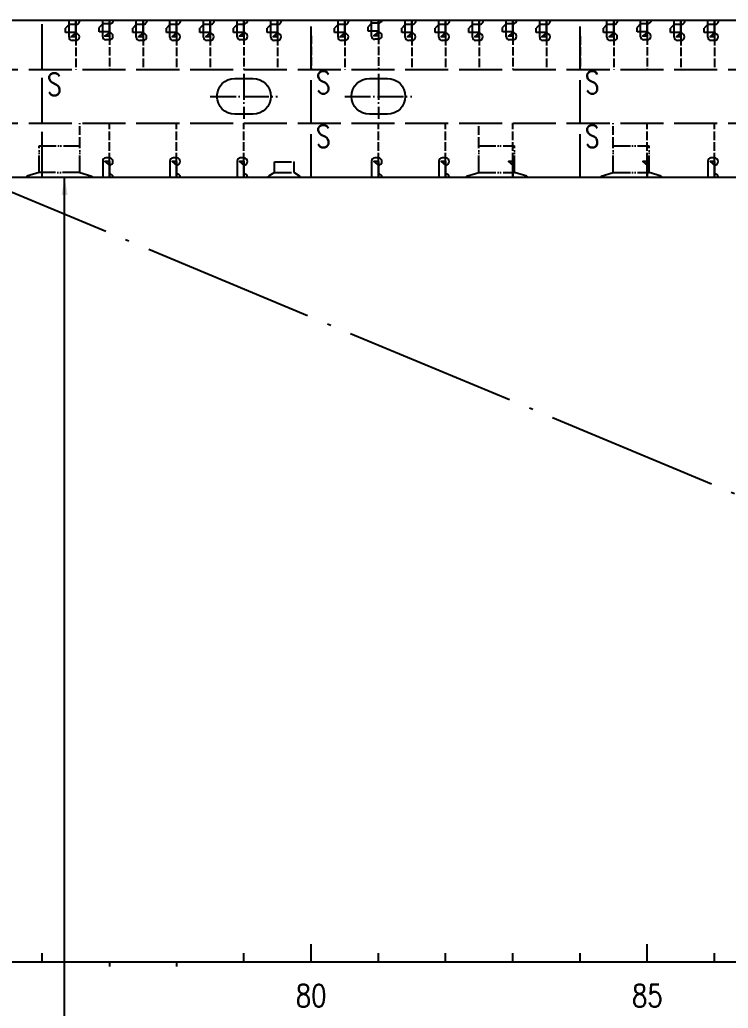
# Model space of a CAD drawing. Extents: x 373818 to 564480, y 322172 to 634257.
# Drawn here: x 481950 to 489853, y 615705 to 626723 of the extents above; entities that cross this region are included whole.
import ezdxf
from ezdxf.enums import TextEntityAlignment as Align

# ---------------------------------------------------------------- set-up
doc = ezdxf.new("R2010")
doc.units = 0
doc.header["$LTSCALE"] = 40
doc.header["$MEASUREMENT"] = 0
for name, pattern in [('ACAD_ISO02W100', [15, 12, -3]), ('ACAD_ISO04W100', [30.5, 24, -3, 0.5, -3]), ('ACAD_ISO05W100', [34, 24, -3, 0.5, -3, 0.5, -3])]:
    doc.linetypes.add(name, pattern=pattern)
doc.layers.get('0').update_dxf_attribs({"linetype": 'CONTINUOUS'})
doc.layers.get('DEFPOINTS').update_dxf_attribs({"linetype": 'CONTINUOUS'})
for name, color, linetype in [('01CONTINUOUS', 2, 'CONTINUOUS'), ('C-CEN', 4, 'ACAD_ISO04W100'), ('C-CON', 4, 'CONTINUOUS'), ('C-DAS', 4, 'ACAD_ISO02W100'), ('FRAME', 7, 'CONTINUOUS'), ('Y-CON', 2, 'CONTINUOUS'), ('Y-DAS', 2, 'ACAD_ISO02W100')]:
    doc.layers.add(name, color=color, linetype=linetype)
doc.styles.add('ROMANS', font='romans.shx', dxfattribs={"width": 0.75, "height": 250, "bigfont": 'hzdx.shx'})

# ---------------------------------------------------------------- blocks, each defined once
blk = doc.blocks.new('A$C771200ED')
at = {"layer": 'C-CON', "linetype": 'ACAD_ISO05W100', "ltscale": 0.2}
for p, q in [((135, 350), (535, 350)), ((135, 50), (135, 350)), ((535, 50), (535, 350)), ((0, 12), (135, 50)), ((0, 12), (0, 0)), ((135, 50), (535, 50)), ((670, 12), (535, 50)), ((670, 12), (670, 0))]:
    blk.add_line(p, q, dxfattribs=at)
blk = doc.blocks.new('A$C3512239F')
at = {"color": 7, "linetype": 'Continuous'}
for p, q in [((475, 450), (275, 450)), ((275, 50), (475, 50))]:
    blk.add_line(p, q, dxfattribs=at)
at = {"color": 7, "linetype": 'ACAD_ISO04W100', "ltscale": 0.3}
for p, q in [((375, 0), (375, 500)), ((0, 250), (750, 250))]:
    blk.add_line(p, q, dxfattribs=at)
at = {"color": 7, "linetype": 'Continuous'}
for centre, start, end in [((275, 250), 90, 270), ((475, 250), 270, 90)]:
    blk.add_arc(centre, 200, start, end, dxfattribs=at)

msp = doc.modelspace()

# ---------------------------------------------------------------- linework, layer by layer
at = {"color": 7, "ltscale": 0.2}
for p, q in [((482500.32, 626527.72), (482500.32, 626719.88)), ((483250.32, 626527.72), (483250.32, 626719.88)), ((483625.32, 626527.72), (483625.32, 626719.88)), ((484000.32, 626527.72), (484000.32, 626719.88)), ((484750.32, 626527.72), (484750.32, 626719.88)), ((485500.32, 626527.72), (485500.32, 626719.88)), ((485875.32, 626541.26), (485875.32, 626719.48)), ((486250.32, 626527.72), (486250.32, 626719.88)), ((486625.32, 626527.72), (486625.32, 626719.88)), ((487000.32, 626527.72), (487000.32, 626719.88)), ((487750.32, 626527.72), (487750.32, 626719.88)), ((488500.32, 626527.72), (488500.32, 626719.88)), ((489250.32, 626527.72), (489250.32, 626719.88)), ((489625.32, 626527.72), (489625.32, 626719.88)), ((482500.32, 626671.73), (482460.32, 626631.73)), ((482460.32, 626582.18), (482460.32, 626631.73)), ((482575.33, 626671.73), (482500.32, 626671.73)), ((482875.32, 626678.57), (482835.32, 626638.57)), ((482835.32, 626589.02), (482835.32, 626638.57)), ((482875.32, 626534.56), (482875.32, 626712.77)), ((482950.33, 626678.57), (482875.32, 626678.57)), ((483250.32, 626671.73), (483210.32, 626631.73)), ((483210.32, 626582.18), (483210.32, 626631.73)), ((483325.33, 626671.73), (483250.32, 626671.73)), ((483625.32, 626671.73), (483585.32, 626631.73)), ((483585.32, 626582.18), (483585.32, 626631.73)), ((483700.33, 626671.73), (483625.32, 626671.73)), ((484000.32, 626671.73), (483960.32, 626631.73)), ((483960.32, 626582.18), (483960.32, 626631.73)), ((484075.33, 626671.73), (484000.32, 626671.73)), ((484375.32, 626671.73), (484335.32, 626631.73)), ((484335.32, 626582.18), (484335.32, 626631.73)), ((484375.32, 626534.48), (484375.32, 626712.7)), ((484450.33, 626671.73), (484375.32, 626671.73)), ((484750.32, 626671.73), (484710.32, 626631.73)), ((484710.32, 626582.18), (484710.32, 626631.73)), ((484825.33, 626671.73), (484750.32, 626671.73)), ((485500.32, 626671.73), (485460.32, 626631.73)), ((485460.32, 626582.18), (485460.32, 626631.73)), ((485575.33, 626671.73), (485500.32, 626671.73)), ((485875.32, 626685.28), (485835.32, 626645.28)), ((485835.32, 626595.73), (485835.32, 626645.28)), ((485950.33, 626685.28), (485875.32, 626685.28)), ((486250.32, 626671.73), (486210.32, 626631.73)), ((486210.32, 626582.18), (486210.32, 626631.73)), ((486325.33, 626671.73), (486250.32, 626671.73)), ((486625.32, 626671.73), (486585.32, 626631.73)), ((486585.32, 626582.18), (486585.32, 626631.73)), ((486700.33, 626671.73), (486625.32, 626671.73)), ((487000.32, 626671.73), (486960.32, 626631.73)), ((486960.32, 626582.18), (486960.32, 626631.73)), ((487075.33, 626671.73), (487000.32, 626671.73)), ((487375.32, 626678.49), (487335.32, 626638.49)), ((487335.32, 626588.94), (487335.32, 626638.49)), ((487375.32, 626534.48), (487375.32, 626712.7)), ((487450.33, 626678.49), (487375.32, 626678.49)), ((487750.32, 626671.73), (487710.32, 626631.73)), ((487710.32, 626582.18), (487710.32, 626631.73)), ((487825.33, 626671.73), (487750.32, 626671.73)), ((488500.32, 626671.73), (488460.32, 626631.73)), ((488460.32, 626582.18), (488460.32, 626631.73)), ((488575.33, 626671.73), (488500.32, 626671.73)), ((488875.32, 626678.49), (488835.32, 626638.49)), ((488835.32, 626588.94), (488835.32, 626638.49)), ((488875.32, 626534.48), (488875.32, 626712.7)), ((488950.33, 626678.49), (488875.32, 626678.49)), ((489250.32, 626671.73), (489210.32, 626631.73)), ((489210.32, 626582.18), (489210.32, 626631.73)), ((489325.33, 626671.73), (489250.32, 626671.73)), ((489625.32, 626671.73), (489585.32, 626631.73)), ((489585.32, 626582.18), (489585.32, 626631.73)), ((489700.33, 626671.73), (489625.32, 626671.73)), ((482575.32, 626582.18), (482460.32, 626582.18)), ((482950.32, 626589.02), (482835.32, 626589.02)), ((483325.32, 626582.18), (483210.32, 626582.18)), ((483700.32, 626582.18), (483585.32, 626582.18)), ((484075.32, 626582.18), (483960.32, 626582.18)), ((484450.32, 626582.18), (484335.32, 626582.18)), ((484825.32, 626582.18), (484710.32, 626582.18)), ((485575.32, 626582.18), (485460.32, 626582.18)), ((485950.32, 626595.73), (485835.32, 626595.73)), ((486325.32, 626582.18), (486210.32, 626582.18)), ((486700.32, 626582.18), (486585.32, 626582.18)), ((487075.32, 626582.18), (486960.32, 626582.18)), ((487450.32, 626588.94), (487335.32, 626588.94)), ((487825.32, 626582.18), (487710.32, 626582.18)), ((488575.32, 626582.18), (488460.32, 626582.18)), ((488950.32, 626588.94), (488835.32, 626588.94)), ((489325.32, 626582.18), (489210.32, 626582.18)), ((489700.32, 626582.18), (489585.32, 626582.18)), ((482875.32, 625148.1), (482875.32, 624969.88)), ((483625.32, 625148.1), (483625.32, 624969.88)), ((484375.32, 625148.1), (484375.32, 624969.88)), ((485875.32, 625148.1), (485875.32, 624969.88)), ((486625.32, 625148.1), (486625.32, 624969.88)), ((489625.32, 625148.1), (489625.32, 624969.88))]:
    msp.add_line(p, q, dxfattribs=at)
for p, q in [((482950.32, 626499.56), (482910.32, 626499.56)), ((484450.32, 626499.48), (484410.32, 626499.48)), ((485950.32, 626506.26), (485910.32, 626506.26)), ((487450.32, 626499.48), (487410.32, 626499.48)), ((488950.32, 626499.48), (488910.32, 626499.48)), ((482575.32, 626492.72), (482535.32, 626492.72)), ((483325.32, 626492.72), (483285.32, 626492.72)), ((483700.32, 626492.72), (483660.32, 626492.72)), ((484075.32, 626492.72), (484035.32, 626492.72)), ((484825.32, 626492.72), (484785.32, 626492.72)), ((485575.32, 626492.72), (485535.32, 626492.72)), ((486325.32, 626492.72), (486285.32, 626492.72)), ((486700.32, 626492.72), (486660.32, 626492.72)), ((487075.32, 626492.72), (487035.32, 626492.72)), ((487825.32, 626492.72), (487785.32, 626492.72)), ((488575.32, 626492.72), (488535.32, 626492.72)), ((489325.32, 626492.72), (489285.32, 626492.72)), ((489700.32, 626492.72), (489660.32, 626492.72)), ((482950.32, 625183.1), (482910.32, 625183.1)), ((483700.32, 625183.1), (483660.32, 625183.1)), ((484450.32, 625183.1), (484410.32, 625183.1)), ((485950.32, 625183.1), (485910.32, 625183.1)), ((486700.32, 625183.1), (486660.32, 625183.1)), ((489700.32, 625183.1), (489660.32, 625183.1)), ((482450.32, 607469.88), (482450.32, 624969.88)), ((485200.32, 616219.88), (485200.32, 616419.88)), ((488950.32, 616219.88), (488950.32, 616419.88)), ((482200.32, 616219.88), (482200.32, 616319.88)), ((484450.32, 616219.88), (484450.32, 616319.88)), ((485950.32, 616219.88), (485950.32, 616319.88)), ((486700.32, 616219.88), (486700.32, 616319.88)), ((487450.32, 616219.88), (487450.32, 616319.88)), ((488200.32, 616219.88), (488200.32, 616319.88)), ((489700.32, 616219.88), (489700.32, 616319.88)), ((523450.32, 616219.88), (481450.32, 616219.88)), ((482950.32, 616219.88), (482950.32, 616169.88)), ((483700.32, 616219.88), (483700.32, 616169.88))]:
    msp.add_line(p, q)
for centre, start, end in [((482575.33, 626716.72), 270, 4.022447), ((482950.33, 626723.56), 270, 355.301808), ((483325.33, 626716.72), 270, 4.022447), ((483700.33, 626716.72), 270, 4.022447), ((484075.33, 626716.72), 270, 4.022447), ((484450.33, 626723.48), 270, 355.401178), ((484825.33, 626716.72), 270, 4.022447), ((485575.33, 626716.72), 270, 4.022447), ((485950.33, 626730.27), 270, 346.647583), ((486325.33, 626716.72), 270, 4.022447), ((486700.33, 626716.72), 270, 4.022447), ((487075.33, 626716.72), 270, 4.022447), ((487450.33, 626723.48), 270, 0), ((487825.33, 626716.72), 270, 4.022447), ((488575.33, 626716.72), 270, 4.022447), ((488950.33, 626723.48), 270, 0), ((489325.33, 626716.72), 270, 4.022447), ((489700.33, 626716.72), 270, 4.022447), ((482950.33, 624959.09), 13.872596, 90), ((483700.33, 624959.09), 13.872596, 90), ((484450.33, 624959.09), 13.872596, 90), ((485950.33, 624959.09), 13.872596, 90), ((486700.33, 624959.09), 13.872596, 90), ((489700.33, 624959.09), 13.872596, 90)]:
    msp.add_arc(centre, 44.99, start, end, dxfattribs=at)
for centre, radius, start, end in [((482535.32, 626527.72), 35, 180, 270), ((482575.32, 626532.72), 40, 270, 90), ((482910.32, 626534.56), 35, 180, 270), ((482950.32, 626539.56), 40, 270, 90), ((483285.32, 626527.72), 35, 180, 270), ((483325.32, 626532.72), 40, 270, 90), ((483660.32, 626527.72), 35, 180, 270), ((483700.32, 626532.72), 40, 270, 90), ((484035.32, 626527.72), 35, 180, 270), ((484075.32, 626532.72), 40, 270, 90), ((484410.32, 626534.48), 35, 180, 270), ((484450.32, 626539.48), 40, 270, 90), ((484785.32, 626527.72), 35, 180, 270), ((484825.32, 626532.72), 40, 270, 90), ((485535.32, 626527.72), 35, 180, 270), ((485575.32, 626532.72), 40, 270, 90), ((485910.32, 626541.26), 35, 180, 270), ((485950.32, 626546.26), 40, 270, 90), ((486285.32, 626527.72), 35, 180, 270), ((486325.32, 626532.72), 40, 270, 90), ((486660.32, 626527.72), 35, 180, 270), ((486700.32, 626532.72), 40, 270, 90), ((487035.32, 626527.72), 35, 180, 270), ((487075.32, 626532.72), 40, 270, 90), ((487410.32, 626534.48), 35, 180, 270), ((487450.32, 626539.48), 40, 270, 90), ((487785.32, 626527.72), 35, 180, 270), ((487825.32, 626532.72), 40, 270, 90), ((488535.32, 626527.72), 35, 180, 270), ((488575.32, 626532.72), 40, 270, 90), ((488910.32, 626534.48), 35, 180, 270), ((488950.32, 626539.48), 40, 270, 90), ((489285.32, 626527.72), 35, 180, 270), ((489325.32, 626532.72), 40, 270, 90), ((489660.32, 626527.72), 35, 180, 270), ((489700.32, 626532.72), 40, 270, 90), ((482910.32, 625148.1), 35, 90, 180), ((482950.32, 625143.1), 40, 270, 90), ((483660.32, 625148.1), 35, 90, 180), ((483700.32, 625143.1), 40, 270, 90), ((484410.32, 625148.1), 35, 90, 180), ((484450.32, 625143.1), 40, 270, 90), ((485910.32, 625148.1), 35, 90, 180), ((485950.32, 625143.1), 40, 270, 90), ((486660.32, 625148.1), 35, 90, 180), ((486700.32, 625143.1), 40, 270, 90), ((489660.32, 625148.1), 35, 90, 180), ((489700.32, 625143.1), 40, 270, 90)]:
    msp.add_arc(centre, radius, start, end)
at = {"color": 1, "linetype": 'ByBlock'}
msp.add_solid([(482416.99, 624769.88), (482483.65, 624769.88), (482450.32, 624969.88)], dxfattribs=at)
at = {"layer": '01CONTINUOUS'}
for p, q in [((455541.17, 626719.88), (524571.73, 626719.88)), ((450690.32, 624969.88), (526450.32, 624969.88)), ((451450.32, 624969.88), (526450.32, 624969.88))]:
    msp.add_line(p, q, dxfattribs=at)
msp.add_lwpolyline([(448615.23, 626143.45), (449600.32, 626312.78), (451164.82, 626509.48), (451228.22, 626515.88), (452850.32, 626642.98), (453803.02, 626688.28), (455541.22, 626719.88), (459350.32, 626719.88), (465850.32, 626719.88), (476450.32, 626719.88), (515850.32, 626719.88)], dxfattribs=at)
at = {"layer": 'C-CEN', "ltscale": 2}
msp.add_line((523450.32, 607469.88), (481450.32, 624969.88), dxfattribs=at)
at = {"layer": 'C-CON', "linetype": 'ACAD_ISO05W100', "ltscale": 0.2}
for p, q in [((482165.32, 625019.88), (482165.32, 625319.88)), ((482165.32, 625319.88), (482620.32, 625319.88)), ((482165.32, 625019.88), (482165.32, 625319.88)), ((482165.32, 625319.88), (482620.32, 625319.88)), ((482620.32, 625019.88), (482620.32, 625319.88)), ((482620.32, 625019.88), (482620.32, 625319.88)), ((484790.32, 625019.88), (484790.32, 625139.88)), ((484790.32, 625139.88), (485010.32, 625139.88)), ((485010.32, 625019.88), (485010.32, 625139.88)), ((482165.32, 625019.88), (482030.32, 624981.88)), ((482165.32, 625019.88), (482030.32, 624981.88)), ((482030.32, 624981.88), (482030.32, 624969.88)), ((482030.32, 624981.88), (482030.32, 624969.88)), ((482620.32, 625019.88), (482165.32, 625019.88)), ((482620.32, 625019.88), (482165.32, 625019.88)), ((482620.32, 625019.88), (482755.32, 624981.88)), ((482620.32, 625019.88), (482755.32, 624981.88)), ((482755.32, 624981.88), (482755.32, 624969.88)), ((482755.32, 624981.88), (482755.32, 624969.88)), ((484790.32, 625019.88), (484725.32, 624981.88)), ((484790.32, 625019.88), (484725.32, 624981.88)), ((484725.32, 624969.88), (484725.32, 624981.88)), ((484725.32, 624969.88), (484725.32, 624981.88)), ((484790.32, 625019.88), (485010.32, 625019.88)), ((484790.32, 625019.88), (485010.32, 625019.88)), ((485010.32, 625019.88), (485075.32, 624981.88)), ((485010.32, 625019.88), (485075.32, 624981.88)), ((485075.32, 624969.88), (485075.32, 624981.88)), ((485075.32, 624969.88), (485075.32, 624981.88))]:
    msp.add_line(p, q, dxfattribs=at)
at = {"layer": 'C-DAS'}
for p, q in [((451450.32, 626169.88), (527200.32, 626169.88)), ((451450.32, 625569.88), (532450.32, 625569.88))]:
    msp.add_line(p, q, dxfattribs=at)
at = {"layer": 'DEFPOINTS', "color": 0, "linetype": 'ByBlock'}
msp.add_point((482450.32, 624944.88), dxfattribs=at)
msp.add_point((482450.32, 624944.88), dxfattribs=at)
at = {"layer": 'Y-CON'}
for p, q in [((482575.32, 626532.72), (482575.32, 626719.88)), ((482950.32, 626539.56), (482950.32, 626719.56)), ((483325.32, 626532.72), (483325.32, 626719.88)), ((483700.32, 626532.72), (483700.32, 626719.88)), ((484075.32, 626532.72), (484075.32, 626719.88)), ((484450.32, 626539.48), (484450.32, 626719.48)), ((484825.32, 626532.72), (484825.32, 626719.88)), ((485575.32, 626532.72), (485575.32, 626719.88)), ((485950.32, 626546.26), (485950.32, 626719.88)), ((486325.32, 626532.72), (486325.32, 626719.88)), ((486700.32, 626532.72), (486700.32, 626719.88)), ((487075.32, 626532.72), (487075.32, 626719.88)), ((487450.32, 626539.48), (487450.32, 626719.48)), ((487825.32, 626532.72), (487825.32, 626719.88)), ((488575.32, 626532.72), (488575.32, 626719.88)), ((488950.32, 626539.48), (488950.32, 626719.48)), ((489325.32, 626532.72), (489325.32, 626719.88)), ((489700.32, 626532.72), (489700.32, 626719.88)), ((482950.32, 625143.1), (482950.32, 624969.88)), ((483700.32, 625143.1), (483700.32, 624969.88)), ((484450.32, 625143.1), (484450.32, 624969.88)), ((485950.32, 625143.1), (485950.32, 624969.88)), ((486700.32, 625143.1), (486700.32, 624969.88)), ((487450.32, 625143.1), (487450.32, 624969.88)), ((488950.32, 625143.1), (488950.32, 624969.88)), ((489700.32, 625143.1), (489700.32, 624969.88))]:
    msp.add_line(p, q, dxfattribs=at)
for points in [[(482950.32, 626719.56), (482950.32, 626539.56), (482900.32, 626539.56), (482950.32, 626579.56)], [(484450.32, 626719.48), (484450.32, 626539.48), (484400.32, 626539.48), (484450.32, 626579.48)], [(485950.32, 626719.88), (485950.32, 626546.26), (485900.32, 626546.26), (485950.32, 626586.26)], [(487450.32, 626719.48), (487450.32, 626539.48), (487400.32, 626539.48), (487450.32, 626579.48)], [(488950.32, 626719.48), (488950.32, 626539.48), (488900.32, 626539.48), (488950.32, 626579.48)], [(482575.32, 626712.72), (482575.32, 626532.72), (482525.32, 626532.72), (482575.32, 626572.72)], [(483325.32, 626712.72), (483325.32, 626532.72), (483275.32, 626532.72), (483325.32, 626572.72)], [(483700.32, 626712.72), (483700.32, 626532.72), (483650.32, 626532.72), (483700.32, 626572.72)], [(484075.32, 626712.72), (484075.32, 626532.72), (484025.32, 626532.72), (484075.32, 626572.72)], [(484825.32, 626712.72), (484825.32, 626532.72), (484775.32, 626532.72), (484825.32, 626572.72)], [(485575.32, 626712.72), (485575.32, 626532.72), (485525.32, 626532.72), (485575.32, 626572.72)], [(486325.32, 626712.72), (486325.32, 626532.72), (486275.32, 626532.72), (486325.32, 626572.72)], [(486700.32, 626712.72), (486700.32, 626532.72), (486650.32, 626532.72), (486700.32, 626572.72)], [(487075.32, 626712.72), (487075.32, 626532.72), (487025.32, 626532.72), (487075.32, 626572.72)], [(487825.32, 626712.72), (487825.32, 626532.72), (487775.32, 626532.72), (487825.32, 626572.72)], [(488575.32, 626712.72), (488575.32, 626532.72), (488525.32, 626532.72), (488575.32, 626572.72)], [(489325.32, 626712.72), (489325.32, 626532.72), (489275.32, 626532.72), (489325.32, 626572.72)], [(489700.32, 626712.72), (489700.32, 626532.72), (489650.32, 626532.72), (489700.32, 626572.72)], [(482950.32, 624969.88), (482950.32, 625143.1), (482900.32, 625143.1), (482950.32, 625103.1)], [(483700.32, 624969.88), (483700.32, 625143.1), (483650.32, 625143.1), (483700.32, 625103.1)], [(484450.32, 624969.88), (484450.32, 625143.1), (484400.32, 625143.1), (484450.32, 625103.1)], [(485950.32, 624969.88), (485950.32, 625143.1), (485900.32, 625143.1), (485950.32, 625103.1)], [(486700.32, 624969.88), (486700.32, 625143.1), (486650.32, 625143.1), (486700.32, 625103.1)], [(487450.32, 624969.88), (487450.32, 625143.1), (487400.32, 625143.1), (487450.32, 625103.1)], [(488950.32, 624969.88), (488950.32, 625143.1), (488900.32, 625143.1), (488950.32, 625103.1)], [(489700.32, 624969.88), (489700.32, 625143.1), (489650.32, 625143.1), (489700.32, 625103.1)]]:
    msp.add_lwpolyline(points, dxfattribs=at)
at = {"layer": 'Y-DAS'}
for p, q in [((482200.32, 624994.88), (482200.32, 626719.88)), ((482200.32, 624969.88), (482200.32, 626719.88)), ((485200.32, 624969.88), (485200.32, 626719.88)), ((488200.32, 624969.88), (488200.32, 626719.88))]:
    msp.add_line(p, q, dxfattribs=at)
at = {"layer": 'Y-DAS', "ltscale": 0.2}
for p, q in [((482575.32, 626532.72), (482575.32, 626169.88)), ((482950.32, 626539.56), (482950.32, 626168.35)), ((483325.32, 626532.72), (483325.32, 626169.88)), ((483700.32, 626532.72), (483700.32, 626169.88)), ((484075.32, 626532.72), (484075.32, 626169.88)), ((484450.32, 626539.48), (484450.32, 626168.27)), ((484825.32, 626532.72), (484825.32, 626169.88)), ((485200.32, 626546.26), (485200.32, 626175.06)), ((485575.32, 626532.72), (485575.32, 626169.88)), ((485950.32, 626546.26), (485950.32, 626175.06)), ((486325.32, 626532.72), (486325.32, 626169.88)), ((486700.32, 626532.72), (486700.32, 626169.88)), ((487075.32, 626532.72), (487075.32, 626169.88)), ((487450.32, 626539.48), (487450.32, 626168.27)), ((487825.32, 626532.72), (487825.32, 626169.88)), ((488200.32, 626539.48), (488200.32, 626168.27)), ((488575.32, 626532.72), (488575.32, 626169.88)), ((488950.32, 626539.48), (488950.32, 626168.27)), ((489325.32, 626532.72), (489325.32, 626169.88)), ((489700.32, 626532.72), (489700.32, 626169.88)), ((482620.32, 625319.88), (482620.32, 625569.88)), ((482950.32, 625143.1), (482950.32, 625569.88)), ((483700.32, 625143.1), (483700.32, 625569.88)), ((484450.32, 625143.1), (484450.32, 625569.88)), ((485950.32, 625143.1), (485950.32, 625569.88)), ((486700.32, 625143.1), (486700.32, 625569.88)), ((487069.49, 625319.88), (487069.49, 625569.88)), ((487450.32, 625143.1), (487450.32, 625569.88)), ((488569.49, 625319.88), (488569.49, 625569.88)), ((488950.32, 625143.1), (488950.32, 625569.88)), ((489700.32, 625143.1), (489700.32, 625569.88))]:
    msp.add_line(p, q, dxfattribs=at)

# ---------------------------------------------------------------- block references
for p in [(486934.49, 624969.88), (486934.49, 624969.88), (488434.49, 624969.88), (488434.49, 624969.88)]:
    msp.add_blockref('A$C771200ED', p)
at = {"layer": 'C-CON', "xscale": -1, "rotation": 180}
for p in [(484075.32, 626119.88), (485575.32, 626119.88)]:
    msp.add_blockref('A$C3512239F', p, dxfattribs=at)

# ---------------------------------------------------------------- texts
at = {"char_height": 250, "width": 4189.5335, "attachment_point": 7, "style": 'ROMANS'}
for insert in [(482255.96, 625879.67), (485255.96, 625899.75), (485255.96, 625899.75), (488255.96, 625899.75), (488255.96, 625899.75), (485255.96, 625299.75), (488255.96, 625299.75)]:
    msp.add_mtext('S', dxfattribs=dict(at, insert=insert))
at = {"layer": 'FRAME', "style": 'ROMANS', "width": 0.8}
for s, p in [('80', (485200.32, 615844.88)), ('85', (488950.32, 615844.88))]:
    msp.add_text(s, height=250, dxfattribs=at).set_placement(p, align=Align.MIDDLE)

doc.saveas('drawing.dxf')
